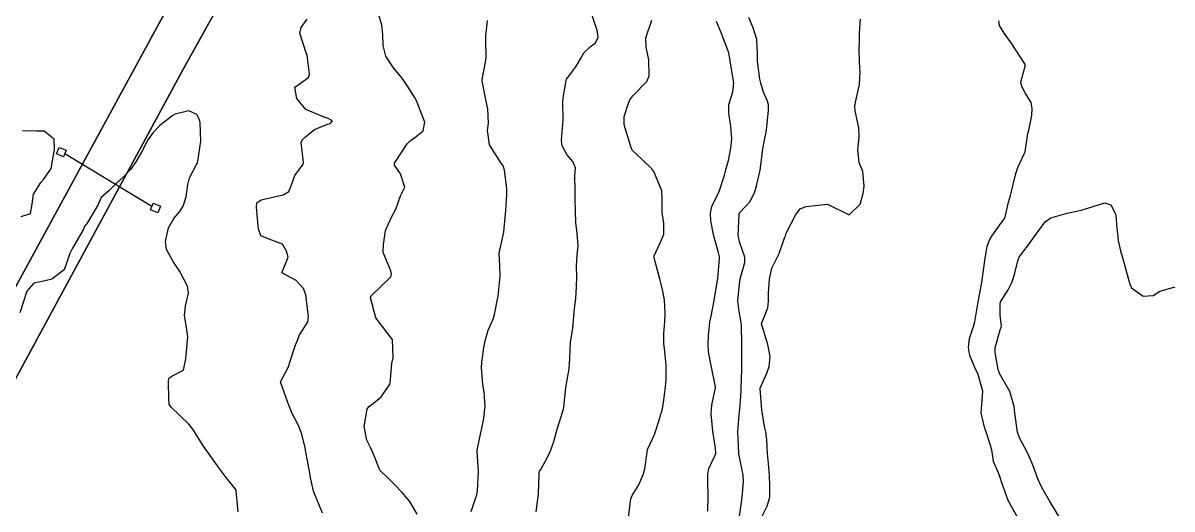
# Model space of a CAD drawing. Header units: metres. Extents: x 318500 to 325275, y 7408834 to 7428799.
# Drawn here: x 322296.4 to 322401.9, y 7417829.7 to 7417874.3 of the extents above; entities that cross this region are included whole.
import ezdxf

# ---------------------------------------------------------------- set-up
doc = ezdxf.new("R2010")
doc.units = ezdxf.units.M
doc.header["$MEASUREMENT"] = 0
for name, color, linetype in [('Curvas de Nivel 1m', 11, 'Continuous'), ('Curvas de Nivel 5m', 15, 'Continuous'), ('Linha Férrea', 20, 'Continuous'), ('Pórticos', 45, 'Continuous'), ('Vias Primárias', 230, 'Continuous')]:
    doc.layers.add(name, color=color, linetype=linetype)

msp = doc.modelspace()

# ---------------------------------------------------------------- linework, layer by layer
at = {"layer": 'Curvas de Nivel 1m', "flags": 128}
for points, elevation in [([(322332.58, 7417829.2), (322331.89, 7417830.37), (322331.16, 7417831.22), (322330.57, 7417831.89), (322329.91, 7417832.51), (322329.16, 7417833.25), (322328.62, 7417834.57), (322328.32, 7417835.26), (322327.96, 7417836.01), (322327.72, 7417837.26), (322328, 7417838.85), (322328.15, 7417839.1), (322328.38, 7417839.26), (322329.26, 7417839.99), (322330.03, 7417841.08), (322330.08, 7417841.19), (322330.1, 7417841.24), (322330.25, 7417843.04), (322330.29, 7417843.24), (322330.36, 7417843.53), (322330.3, 7417845.24), (322330.08, 7417845.57), (322328.78, 7417847.25), (322328.29, 7417849.11), (322328.35, 7417849.26), (322330.16, 7417851.01), (322330.22, 7417851.24), (322330.16, 7417851.56), (322329.47, 7417853.25), (322329.48, 7417853.98), (322329.67, 7417855.25), (322330.23, 7417856.48), (322330.63, 7417857.23), (322331.06, 7417858.43), (322331.45, 7417859.22), (322331.05, 7417860.47), (322330.49, 7417861.24), (322330.5, 7417861.43), (322331.65, 7417863.22), (322331.99, 7417863.55), (322332.33, 7417863.76), (322333.13, 7417864.41), (322333.29, 7417865.2), (322332.59, 7417867), (322332.48, 7417867.21), (322332.38, 7417867.4), (322331.69, 7417868.52), (322331.19, 7417869.23), (322330.41, 7417870.19), (322329.71, 7417871.25), (322329.45, 7417872.25), (322329.43, 7417873.26), (322329.33, 7417874.12), (322329, 7417875.26)], 728), ([(322323.87, 7417829.32), (322323.07, 7417831.33), (322322.8, 7417832.44), (322322.65, 7417833.33), (322322.36, 7417834.92), (322322.28, 7417835.34), (322321.97, 7417836.64), (322321.68, 7417837.34), (322321.1, 7417838.46), (322320.72, 7417839.36), (322320.03, 7417841.37), (322320.72, 7417842.69), (322320.94, 7417843.36), (322321.38, 7417844.66), (322321.64, 7417845.35), (322321.76, 7417845.67), (322322.09, 7417846.15), (322322.55, 7417846.88), (322322.6, 7417847.34), (322322.39, 7417849.08), (322322.36, 7417849.34), (322322.15, 7417849.94), (322321.46, 7417850.66), (322320.16, 7417851.37), (322320.74, 7417852.8), (322320.59, 7417853.36), (322320.2, 7417854), (322319.23, 7417854.36), (322318.21, 7417854.77), (322318.02, 7417855.4), (322317.98, 7417855.65), (322317.83, 7417857.4), (322317.86, 7417857.79), (322318.25, 7417858.07), (322319.33, 7417858.31), (322320.26, 7417858.52), (322320.8, 7417858.83), (322321, 7417859.36), (322321.33, 7417860.32), (322322.11, 7417861.35), (322322.15, 7417861.5), (322321.92, 7417863.35), (322322.06, 7417863.61), (322322.33, 7417863.87), (322323.14, 7417864.54), (322324.35, 7417865.01), (322324.58, 7417865.08), (322324.81, 7417865.31), (322324.35, 7417865.57), (322324.03, 7417865.65), (322322.37, 7417866.38), (322321.54, 7417867.36), (322321.33, 7417868.42), (322322.4, 7417869.15), (322322.64, 7417869.35), (322322.69, 7417869.63), (322322.48, 7417871.35), (322322.47, 7417871.39), (322322.43, 7417871.48), (322321.8, 7417873.36), (322321.94, 7417873.88), (322322.47, 7417874.66)], 727), ([(322337.54, 7417829.47), (322337.89, 7417830.55), (322338.04, 7417830.98), (322338.09, 7417831.13), (322338.13, 7417831.36), (322338.21, 7417833.13), (322338.09, 7417834.98), (322338.1, 7417835.13), (322338.42, 7417836.68), (322338.52, 7417837.12), (322338.67, 7417837.8), (322338.83, 7417839.12), (322338.74, 7417840.4), (322338.62, 7417841.12), (322338.49, 7417842.69), (322338.5, 7417843.13), (322338.69, 7417844.51), (322338.81, 7417845.12), (322339.11, 7417846.11), (322339.54, 7417847.12), (322339.69, 7417847.54), (322339.99, 7417849.11), (322340.01, 7417849.24), (322340.15, 7417850.45), (322340.2, 7417851.11), (322340.17, 7417852.08), (322340.12, 7417853.11), (322340.12, 7417853.18), (322340.2, 7417853.56), (322340.48, 7417854.84), (322340.54, 7417855.11), (322340.57, 7417855.46), (322340.73, 7417857.1), (322340.82, 7417858.54), (322340.81, 7417859.1), (322340.6, 7417860.8), (322340.51, 7417861.11), (322340.44, 7417861.24), (322340.3, 7417861.43), (322339.23, 7417863.12), (322339.02, 7417864.45), (322339.12, 7417865.12), (322339.06, 7417866.43), (322338.91, 7417867.12), (322338.55, 7417868.98), (322338.55, 7417869.13), (322338.85, 7417870.7), (322338.9, 7417871.13), (322338.88, 7417872.7), (322338.89, 7417873.13), (322339.04, 7417874.55)], 729), ([(322351.97, 7417828.94), (322352.21, 7417830.62), (322352.33, 7417830.94), (322352.92, 7417831.92), (322353.35, 7417832.93), (322353.47, 7417833.39), (322353.69, 7417834.92), (322353.74, 7417835.14), (322353.96, 7417835.66), (322354.36, 7417836.53), (322354.48, 7417836.91), (322354.74, 7417837.66), (322355.09, 7417838.9), (322355.22, 7417839.69), (322355.38, 7417840.9), (322355.43, 7417841.51), (322355.43, 7417842.9), (322355.32, 7417844.15), (322355.22, 7417844.9), (322355.21, 7417845.79), (322355.31, 7417846.9), (322355.36, 7417847.66), (322355.3, 7417848.9), (322355.1, 7417849.85), (322354.84, 7417850.91), (322354.35, 7417852.76), (322354.35, 7417852.92), (322354.92, 7417854.2), (322355.24, 7417854.9), (322355.21, 7417855.89), (322355.07, 7417856.91), (322355.08, 7417858.09), (322355.03, 7417858.91), (322354.3, 7417860.66), (322354.12, 7417860.92), (322353.19, 7417861.82), (322352.32, 7417862.64), (322352.2, 7417862.95), (322352.14, 7417863.14), (322351.58, 7417864.96), (322351.59, 7417865.73), (322351.97, 7417866.95), (322352.1, 7417867.24), (322352.39, 7417867.62), (322353.67, 7417868.93), (322353.89, 7417869.45), (322353.84, 7417870.93), (322353.6, 7417872.09), (322353.56, 7417872.93), (322354.11, 7417874.56)], 731), ([(322359.25, 7417829.48), (322359.31, 7417830.85), (322359.27, 7417832.2), (322359.27, 7417832.85), (322359.37, 7417833.41), (322359.95, 7417834.64), (322359.99, 7417834.79), (322360, 7417834.84), (322359.96, 7417835.26), (322359.73, 7417836.84), (322359.57, 7417838.42), (322359.59, 7417838.85), (322359.64, 7417839.21), (322359.97, 7417840.84), (322359.98, 7417840.9), (322359.58, 7417842.85), (322359.34, 7417844.11), (322359.3, 7417844.85), (322359.33, 7417845.61), (322359.46, 7417846.85), (322359.57, 7417847.4), (322359.85, 7417848.84), (322360.16, 7417850.69), (322360.18, 7417850.84), (322360.34, 7417852.69), (322360.33, 7417852.84), (322360.2, 7417853.34), (322359.77, 7417854.85), (322359.54, 7417856.16), (322359.52, 7417856.85), (322359.64, 7417857.46), (322360.27, 7417858.78), (322360.29, 7417858.82), (322360.3, 7417858.84), (322360.78, 7417860.35), (322360.93, 7417860.83), (322361.16, 7417861.68), (322361.39, 7417862.82), (322361.47, 7417863.68), (322361.37, 7417864.82), (322361.18, 7417866.02), (322361.2, 7417866.83), (322361.56, 7417867.99), (322361.66, 7417868.82), (322361.46, 7417869.87), (322361.31, 7417870.83), (322361.19, 7417871.58), (322360.69, 7417872.84), (322360.63, 7417873), (322360.47, 7417873.48), (322360.06, 7417874.43)], 732), ([(322362.14, 7417828.81), (322362.36, 7417830.33), (322362.42, 7417830.8), (322362.53, 7417832.18), (322362.52, 7417832.8), (322362.14, 7417834.61), (322362.11, 7417834.81), (322362.03, 7417836.76), (322362.03, 7417836.81), (322362.18, 7417838.63), (322362.19, 7417838.81), (322362.33, 7417840.5), (322362.34, 7417840.81), (322362.39, 7417842.47), (322362.4, 7417842.81), (322362.39, 7417844.49), (322362.38, 7417844.81), (322362.35, 7417846.56), (322362.33, 7417846.81), (322362.13, 7417847.82), (322362.02, 7417848.81), (322362.16, 7417850.36), (322362.22, 7417850.75), (322362.24, 7417850.81), (322362.67, 7417852.32), (322362.65, 7417852.81), (322362.21, 7417854.12), (322362.06, 7417854.81), (322362.15, 7417856.72), (322362.16, 7417856.81), (322362.18, 7417856.87), (322362.24, 7417856.95), (322363.14, 7417857.92), (322363.57, 7417858.8), (322363.73, 7417859.35), (322364.06, 7417860.79), (322364.09, 7417861), (322364.32, 7417862.79), (322364.65, 7417864.48), (322364.69, 7417864.78), (322364.85, 7417866.3), (322364.84, 7417866.78), (322364.73, 7417867.13), (322364.39, 7417867.95), (322364.12, 7417868.79), (322364.04, 7417869.16), (322363.84, 7417870.8), (322363.82, 7417871.42), (322363.76, 7417872.8), (322363.42, 7417873.85), (322363.04, 7417874.8)], 733), ([(322364.13, 7417828.79), (322364.72, 7417829.95), (322364.96, 7417830.77), (322364.96, 7417831.82), (322364.93, 7417832.77), (322364.83, 7417833.88), (322364.73, 7417834.78), (322364.69, 7417836.06), (322364.58, 7417836.78), (322364.46, 7417837.26), (322364.22, 7417838.79), (322364.07, 7417840.75), (322364.07, 7417840.79), (322364.68, 7417842.15), (322364.91, 7417842.78), (322365, 7417843.7), (322364.76, 7417844.78), (322364.2, 7417846.69), (322364.21, 7417846.79), (322364.77, 7417848.15), (322364.83, 7417848.78), (322364.83, 7417849.46), (322364.94, 7417850.78), (322365.15, 7417851.8), (322365.64, 7417852.77), (322365.82, 7417853.14), (322366.21, 7417854.32), (322366.35, 7417854.63), (322366.4, 7417854.76), (322366.47, 7417855.01), (322367.36, 7417856.74), (322367.74, 7417857.24), (322368.25, 7417857.46), (322369.41, 7417857.57), (322370.25, 7417857.67), (322372.24, 7417856.68), (322373.25, 7417857.67), (322373.54, 7417858.66), (322373.62, 7417859.32), (322373.5, 7417860.66), (322373.15, 7417861.51), (322373.04, 7417862.67), (322373.16, 7417863.84), (322373.12, 7417864.67), (322372.8, 7417866.24), (322372.77, 7417866.67), (322372.86, 7417867.15), (322373.19, 7417868.67), (322373.25, 7417869.83), (322373.19, 7417870.67), (322373.16, 7417871.96), (322373.18, 7417872.67), (322373.2, 7417873.41), (322373.27, 7417874.67)], 734), ([(322316.14, 7417829.42), (322315.97, 7417831.35), (322315.96, 7417831.42), (322315.9, 7417831.52), (322315.05, 7417832.57), (322314.41, 7417833.44), (322313.93, 7417834.08), (322312.96, 7417835.46), (322311.97, 7417837.02), (322311.6, 7417837.48), (322310, 7417839.03), (322309.81, 7417839.32), (322309.8, 7417839.5), (322309.79, 7417839.72), (322309.74, 7417841.5), (322309.81, 7417841.73), (322310.04, 7417841.89), (322311.12, 7417842.42), (322311.35, 7417843.49), (322311.4, 7417844.15), (322311.51, 7417845.49), (322311.43, 7417846.15), (322311.22, 7417847.49), (322311.3, 7417848.31), (322311.57, 7417849.49), (322311.49, 7417850.14), (322310.8, 7417851.49), (322310.17, 7417852.4), (322309.55, 7417853.51), (322309.46, 7417854.25), (322309.76, 7417855.51), (322310.23, 7417856.35), (322310.77, 7417856.96), (322311.09, 7417857.49), (322311.38, 7417858.36), (322311.52, 7417859.49), (322311.67, 7417860.09), (322312.3, 7417861.25), (322312.38, 7417861.4), (322312.41, 7417861.48), (322312.44, 7417861.61), (322312.7, 7417863.47), (322312.64, 7417865.18), (322312.57, 7417865.48), (322312.36, 7417865.9), (322311.6, 7417866.25), (322310.36, 7417865.94), (322310.09, 7417865.77), (322309.75, 7417865.52), (322308.95, 7417864.91), (322308.33, 7417864.24), (322308.02, 7417863.84), (322307.82, 7417863.54), (322307.35, 7417862.59), (322306.76, 7417861.55), (322306.28, 7417860.89), (322305.64, 7417860.2), (322304.95, 7417859.57), (322304.61, 7417859.23), (322304.26, 7417858.91), (322303.55, 7417858.29), (322303.25, 7417857.59), (322302.21, 7417855.85), (322302.1, 7417855.72), (322302.04, 7417855.61), (322301.91, 7417855.32), (322300.92, 7417853.63), (322300.68, 7417853.14), (322300.16, 7417851.64), (322299.02, 7417850.78), (322298.14, 7417850.58), (322297.38, 7417850.43), (322296.75, 7417849.68), (322296.11, 7417847.69)], 726), ([(322296.22, 7417856.55), (322297.07, 7417856.83), (322297.24, 7417857.68), (322297.35, 7417858.58), (322298.02, 7417859.66), (322298.27, 7417859.94), (322298.97, 7417860.96), (322299.1, 7417861.65), (322299.28, 7417862.68), (322299.26, 7417863.65), (322298.33, 7417864.38), (322297.63, 7417864.37), (322296.33, 7417864.4)], 726), ([(322391.87, 7417828.41), (322390.65, 7417830.43), (322389.92, 7417831.67), (322389.57, 7417832.45), (322389.13, 7417833.64), (322388.8, 7417834.46), (322388.53, 7417835.04), (322387.97, 7417836.04), (322387.79, 7417836.47), (322387.7, 7417836.75), (322387.46, 7417838.48), (322387.4, 7417839.09), (322387, 7417840.48), (322386.05, 7417842.12), (322385.92, 7417842.49), (322385.66, 7417844.07), (322385.65, 7417844.5), (322386.11, 7417846.15), (322386.21, 7417846.38), (322386.23, 7417846.49), (322386.12, 7417847.44), (322386.1, 7417848.49), (322386.14, 7417848.7), (322386.84, 7417849.8), (322387.18, 7417850.48), (322387.43, 7417851.22), (322387.72, 7417852.47), (322387.86, 7417852.81), (322388.2, 7417853.28), (322388.72, 7417853.95), (322389.06, 7417854.46), (322390.24, 7417856.06), (322390.75, 7417856.43), (322392.25, 7417856.84), (322393.54, 7417857.12), (322394.26, 7417857.35), (322395.71, 7417857.81), (322396.26, 7417857.62), (322396.69, 7417856.79), (322396.76, 7417856.35), (322396.79, 7417855.81), (322396.93, 7417854.35), (322397.16, 7417853.39), (322397.46, 7417852.34), (322397.6, 7417851.76), (322398, 7417850.33), (322398.17, 7417850), (322399.25, 7417849.22), (322400.15, 7417849.29), (322400.77, 7417849.69), (322402.17, 7417850.09)], 736)]:
    msp.add_lwpolyline(points, dxfattribs=dict(at, elevation=elevation))
at = {"layer": 'Curvas de Nivel 5m', "flags": 128}
for points, elevation in [([(322343.5, 7417829.43), (322343.71, 7417831.05), (322343.77, 7417832.91), (322343.79, 7417833.05), (322343.82, 7417833.15), (322343.92, 7417833.33), (322344.54, 7417834.44), (322344.82, 7417835.04), (322345.12, 7417835.88), (322345.44, 7417837.03), (322346, 7417838.85), (322346.04, 7417839.03), (322346.24, 7417840.82), (322346.27, 7417841.03), (322346.52, 7417842.56), (322346.56, 7417843.02), (322346.58, 7417843.54), (322346.67, 7417845.02), (322346.86, 7417846.26), (322346.94, 7417847.02), (322347.03, 7417848.11), (322347.14, 7417849.02), (322347.21, 7417850.08), (322347.23, 7417851.01), (322347.2, 7417851.99), (322347.26, 7417853.01), (322347.35, 7417853.86), (322347.26, 7417855.01), (322347.16, 7417855.95), (322347.11, 7417857.02), (322347.09, 7417858.18), (322347.08, 7417859.02), (322347.05, 7417860.25), (322347.1, 7417861.02), (322346.88, 7417861.6), (322346.31, 7417862.22), (322345.9, 7417863.03), (322345.82, 7417863.55), (322345.96, 7417865.03), (322345.99, 7417865.4), (322345.94, 7417867.03), (322345.97, 7417867.45), (322346.26, 7417869.03), (322346.3, 7417869.14), (322346.4, 7417869.29), (322347.15, 7417870.29), (322347.56, 7417871.01), (322347.88, 7417871.57), (322348.45, 7417872.12), (322348.95, 7417872.5), (322349.2, 7417872.99), (322349.1, 7417873.62), (322348.65, 7417875)], 730), ([(322387.87, 7417828.61), (322386.85, 7417830.48), (322386.24, 7417832.17), (322386.14, 7417832.49), (322385.94, 7417833), (322385.49, 7417834.04), (322385.43, 7417834.5), (322385.35, 7417835.11), (322384.9, 7417836.51), (322384.68, 7417837.19), (322384.36, 7417838.51), (322384.38, 7417838.88), (322384.5, 7417840.51), (322384.05, 7417842.13), (322383.85, 7417842.52), (322383.31, 7417843.77), (322383.2, 7417844.53), (322383.3, 7417845.33), (322383.68, 7417846.53), (322383.77, 7417846.87), (322384.05, 7417848.52), (322384.14, 7417849), (322384.43, 7417850.52), (322384.65, 7417852.05), (322384.7, 7417852.51), (322384.91, 7417853.81), (322385.19, 7417854.51), (322386.23, 7417855.98), (322386.45, 7417856.27), (322386.56, 7417856.49), (322386.88, 7417857.87), (322387.04, 7417858.48), (322387.3, 7417859.47), (322387.54, 7417860.48), (322387.73, 7417861.05), (322388.32, 7417862.28), (322388.39, 7417862.47), (322388.66, 7417864.15), (322388.73, 7417864.46), (322389.02, 7417865.81), (322389.05, 7417866.46), (322388.94, 7417867.01), (322388.39, 7417867.9), (322388.08, 7417868.47), (322388.01, 7417868.87), (322388.43, 7417870.47), (322387.12, 7417872.48), (322386.47, 7417873.37), (322386.05, 7417874.07), (322385.97, 7417874.5)], 735)]:
    msp.add_lwpolyline(points, dxfattribs=dict(at, elevation=elevation))
at = {"layer": 'Linha Férrea'}
for points in [[(323316.21, 7418903.38), (323295.96, 7418857.36), (323255.66, 7418767.11), (323232.01, 7418717.9), (323140.48, 7418539.7, -0.015254), (323123.01, 7418508.23, -0.061006), (323056.4, 7418409.18, -0.093744), (322932.68, 7418312.34), (322756.56, 7418221.68), (322577.42, 7418127.21, 0.021826), (322500.35, 7418082.33, 0.036627), (322429.66, 7418027.86, 0.080354), (322310.74, 7417877.68), (322269.07, 7417801.22), (322233.98, 7417737.99, -0.002223), (322154.87, 7417593.01)], [(322154.87, 7417593.01, 0.002223), (322233.98, 7417737.99), (322269.07, 7417801.22), (322310.74, 7417877.68, -0.080354), (322429.66, 7418027.86, -0.036627), (322500.35, 7418082.33, -0.021826), (322577.42, 7418127.21), (322756.56, 7418221.68), (322932.68, 7418312.34, 0.093744), (323056.4, 7418409.18, 0.061006), (323123.01, 7418508.23, 0.015254), (323140.48, 7418539.7), (323232.01, 7418717.9), (323255.66, 7418767.11), (323295.96, 7418857.36), (323316.21, 7418903.38)], [(323318.17, 7418898.23), (323303.7, 7418864.83, 0.016709), (323274.18, 7418784.72, -0.035367), (323251.3, 7418730.96), (323150.8, 7418532.23, -0.11004), (322987.22, 7418339.83, -0.043194), (322935.02, 7418307.81), (322758.73, 7418217.45), (322579.69, 7418123.41, 0.015591), (322512.53, 7418085.27, 0.028884), (322446.68, 7418037.34, 0.09114), (322311.04, 7417869.94), (322250.35, 7417758.08, 0.01377), (322231.11, 7417719.38, -0.006143), (322196.38, 7417647.06, -0.005702), (322169.67, 7417596.02)], [(322169.67, 7417596.02, 0.005702), (322196.38, 7417647.06, 0.006143), (322231.11, 7417719.38, -0.01377), (322250.35, 7417758.08), (322311.04, 7417869.94, -0.09114), (322446.68, 7418037.34, -0.028884), (322512.53, 7418085.27, -0.015591), (322579.69, 7418123.41), (322758.73, 7418217.45), (322935.02, 7418307.81, 0.043194), (322987.22, 7418339.83, 0.11004), (323150.8, 7418532.23), (323251.3, 7418730.96, 0.035367), (323274.18, 7418784.72, -0.016709), (323303.7, 7418864.83), (323318.17, 7418898.23)]]:
    msp.add_lwpolyline(points, format="xyb", dxfattribs=at)
at = {"layer": 'Pórticos'}
for points in [[(322299.7, 7417862.89), (322300.36, 7417862.62), (322300.11, 7417862.01), (322299.45, 7417862.28)], [(322308.35, 7417857.76), (322309.01, 7417857.49), (322308.77, 7417856.87), (322308.1, 7417857.14)]]:
    msp.add_lwpolyline(points, close=True, dxfattribs=at)
msp.add_lwpolyline([(322308.23, 7417857.45), (322300.24, 7417862.31)], dxfattribs=at)
at = {"layer": 'Vias Primárias'}
for points in [[(323715.64, 7420145.55, 0), (323709.04, 7420132.94)], [(323831.09, 7420001.79, 0), (323833.84, 7420008.44, 0.220888)], [(322871.76, 7418055.65, 0.000002), (322880.94, 7418048.89, -0.018146)]]:
    msp.add_lwpolyline(points, format="xyb", dxfattribs=at)

doc.saveas('drawing.dxf')
